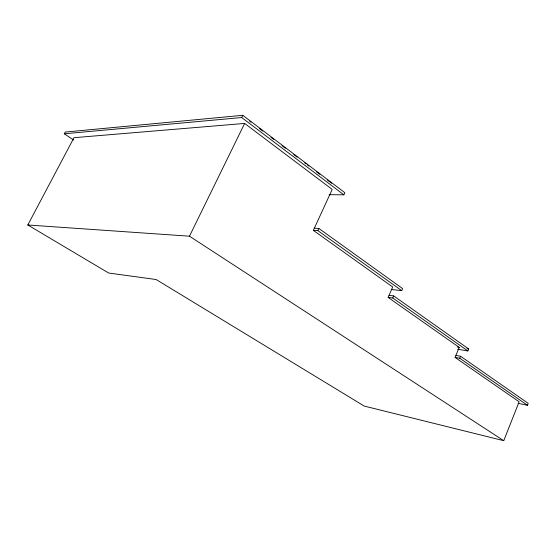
<?xml version="1.0" encoding="UTF-8"?>
<svg xmlns="http://www.w3.org/2000/svg" width="556" height="556" viewBox="0 0 556 556"><rect width="100%" height="100%" fill="white"/><g stroke="black" fill="none" stroke-linecap="round" stroke-linejoin="round"><path stroke-width="0.83" d="M518.102 403.308L527.449 405.255L528.2 403.35L460.59 356.25L455.892 355.437M503.75 440.7L519.123 401.793L455.065 357.425L459.221 347.403L388.137 297.425L392.682 286.993L313.348 230.372L332.203 189.422L244.654 123.432L73.997 137.686L27.8 224.985L108.649 273.017L156.16 279.529L364.194 406.061L503.75 440.7L189.478 236.203L27.8 224.985M457.602 349.251L467.881 350.961L468.701 348.973L393.662 295.903L389.04 295.354M455.065 357.425L459.77 358.245L460.59 356.25M391.375 289.488L401.717 290.649L402.613 288.585L318.831 228.44L314.342 228.217M388.137 297.425L392.758 297.988L393.662 295.903M329.11 194.69L343.872 194.822L344.838 192.703L242.784 115.3L65.198 132.071L64.281 133.794L73.656 140.015M313.348 230.372L317.837 230.608L318.831 228.44M64.281 133.794L241.686 117.538L242.784 115.3M189.478 236.203L244.654 123.432M457.512 347.118L459.221 347.403M466.984 348.695L468.701 348.973M459.77 358.245L527.449 405.255M392.758 297.988L467.881 350.961M317.837 230.608L401.717 290.649M249.651 121.145L251.027 122.188M259.291 128.45L262.738 131.063M271.001 137.332L273.76 139.417M282.024 145.686L285.471 148.292M293.735 154.561L297.182 157.174M304.757 162.915L306.134 163.957M307.517 165.007L308.893 166.049M316.468 171.79L319.915 174.403M327.491 180.144L331.626 183.278M241.686 117.538L343.872 194.822"/></g></svg>
